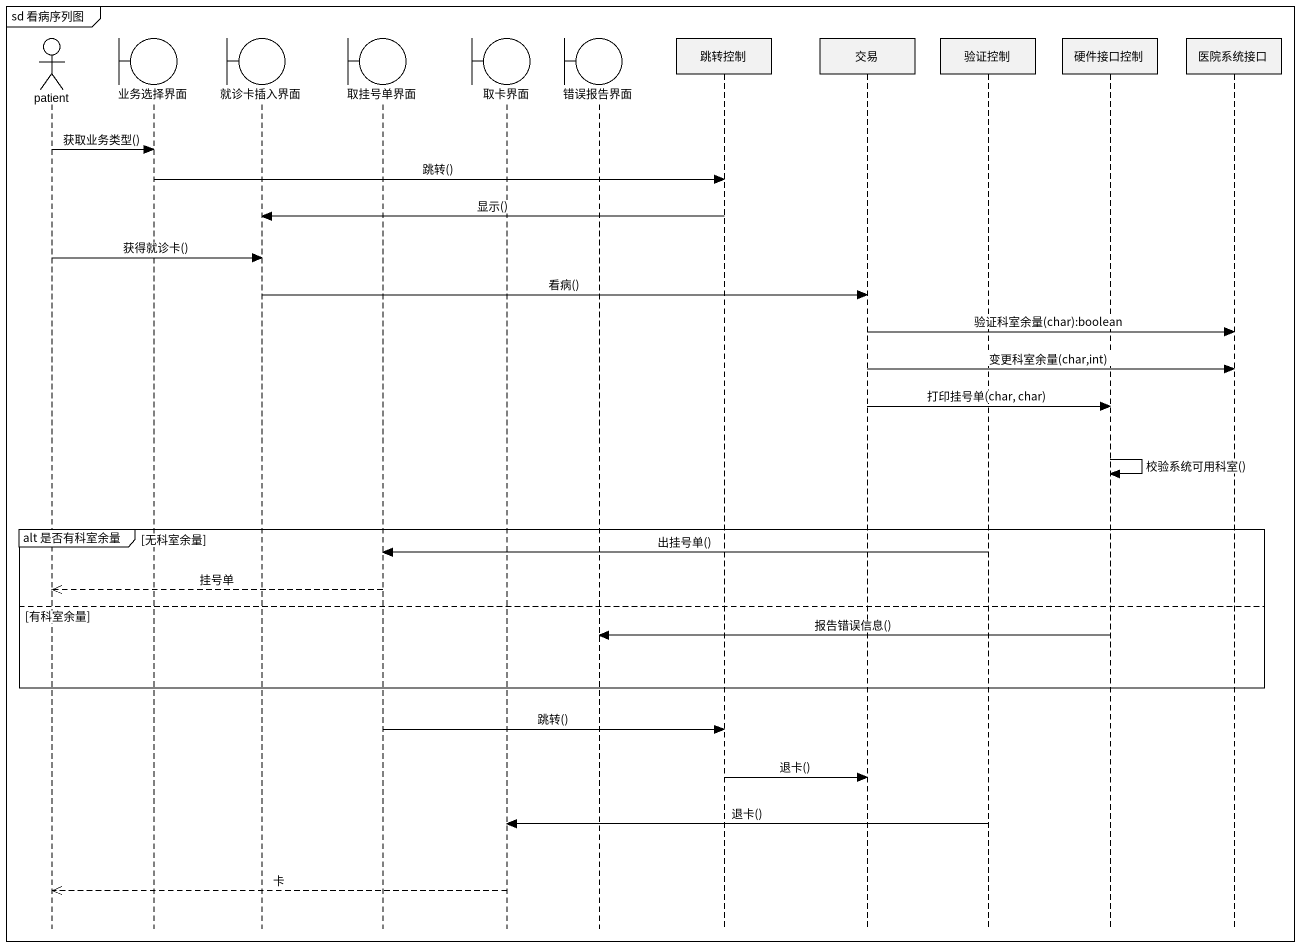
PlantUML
@startuml
mainframe sd 看病序列图
hide footbox
actor patient
boundary 业务选择界面
boundary 就诊卡插入界面
boundary 取挂号单界面
boundary 取卡界面
boundary 错误报告界面
participant 跳转控制
participant 交易
participant 验证控制
participant 硬件接口控制
participant 医院系统接口

patient -> 业务选择界面 : 获取业务类型()
业务选择界面 -> 跳转控制 : 跳转()
跳转控制 -> 就诊卡插入界面 : 显示()
patient -> 就诊卡插入界面 : 获得就诊卡()
就诊卡插入界面 -> 交易 : 看病()
交易 -> 医院系统接口 : 验证科室余量(char):boolean
交易 -> 医院系统接口 : 变更科室余量(char,int)
交易 -> 硬件接口控制 : 打印挂号单(char, char)
硬件接口控制 -> 硬件接口控制 : 校验系统可用科室()
group alt 是否有科室余量 [无科室余量]
  验证控制 -> 取挂号单界面 : 出挂号单()
  取挂号单界面 -->> patient : 挂号单
else 有科室余量
  硬件接口控制 -> 错误报告界面 : 报告错误信息()
end
取挂号单界面 -> 跳转控制 : 跳转()
跳转控制 -> 交易 : 退卡()
验证控制 -> 取卡界面 : 退卡()
取卡界面 -->> patient : 卡
@enduml
